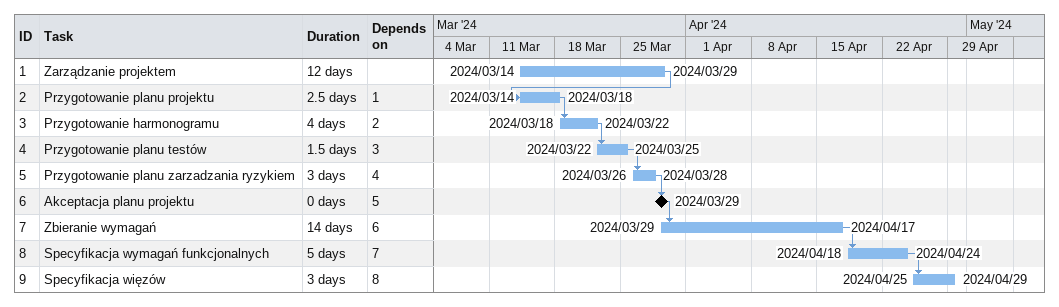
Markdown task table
| ID | Task | Duration | Start | Finish | Predecessors |
|---|---|---|---|---|---|
| 1 | Zarządzanie projektem | 12d | 2024-03-14 | 2024-03-29 |  |
| 2 | Przygotowanie planu projektu | 2.5d | 2024-03-14 | 2024-03-18 | 1 |
| 3 | Przygotowanie harmonogramu | 4d | 2024-03-18 | 2024-03-22 | 2 |
| 4 | Przygotowanie planu testów | 1.5d | 2024-03-22 | 2024-03-25 | 3 |
| 5 | Przygotowanie planu zarzadzania ryzykiem | 3d | 2024-03-26 | 2024-03-28 | 4 |
| 6 | Akceptacja planu projektu | 0d | 2024-03-29 | 2024-03-29 | 5 |
| 7 | Zbieranie wymagań | 14d | 2024-03-29 | 2024-04-17 | 6 |
| 8 | Specyfikacja wymagań funkcjonalnych | 5d | 2024-04-18 | 2024-04-24 | 7 |
| 9 | Specyfikacja więzów | 3d | 2024-04-25 | 2024-04-29 | 8 |
